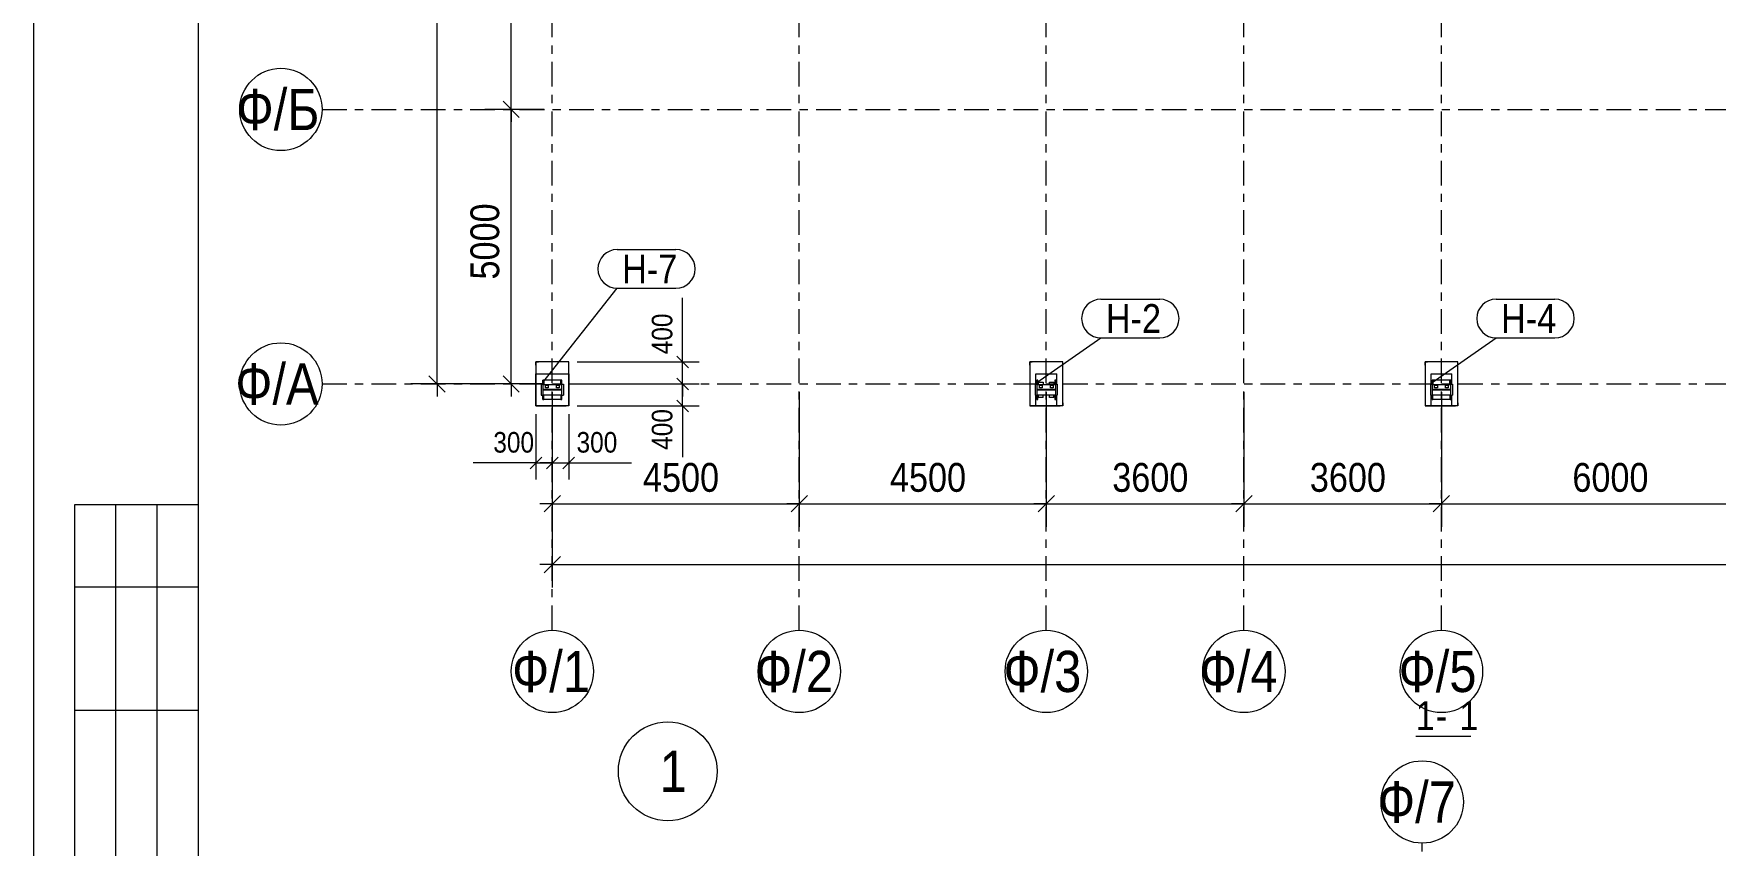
# Model space of a CAD drawing. Header units: millimetres. Extents: x -63 to 531, y -170 to 250.
# Drawn here: x -63 to 141.3, y -56 to 42.5 of the extents above; entities that cross this region are included whole.
import ezdxf

# ---------------------------------------------------------------- set-up
doc = ezdxf.new("R2010")
doc.units = ezdxf.units.MM
doc.linetypes.add('XKITLINE00', pattern=[0])
doc.linetypes.add('XKITLINE03', pattern=[6, 3, -1, 1, -1])
for name, color, linetype, lineweight in [('DrawingSheet', 5, 'Continuous', 0), ('OtherObjectType', 1, 'Continuous', 0), ('Part', 2, 'Continuous', 0), ('PartMark', 3, 'Continuous', 0), ('ReferenceModel', 1, 'Continuous', 0), ('S-GRID', 1, 'Continuous', 0), ('Z-DIMENSIONS', 1, 'Continuous', 0)]:
    doc.layers.add(name, color=color, linetype=linetype, lineweight=lineweight)
doc.styles.add('GOST type A', font='ARIAL.TTF')

msp = doc.modelspace()

# ---------------------------------------------------------------- linework, layer by layer
at = {"layer": 'DrawingSheet', "linetype": 'XKITLINE00', "lineweight": 0}
for p, q in [((-63, 250.38), (-63, -169.62)), ((-43, 245.38), (-43, -164.62))]:
    msp.add_line(p, q, dxfattribs=at)
at = {"layer": 'OtherObjectType', "linetype": 'XKITLINE00', "lineweight": 0}
for p, q in [((-58, -79.62), (-58, -14.62)), ((-58, -14.62), (-43, -14.62)), ((-53, -79.62), (-53, -14.62)), ((-48, -79.62), (-48, -14.62)), ((-43, -14.62), (-43, -164.62)), ((-58, -24.62), (-43, -24.62)), ((-58, -39.62), (-43, -39.62)), ((104.88, -42.76), (111.55, -42.76)), ((20.02, -47.02), (20.02, -47.02))]:
    msp.add_line(p, q, dxfattribs=at)
msp.add_circle((14.02, -47.02), 6, dxfattribs=at)
at = {"layer": 'Part', "linetype": 'XKITLINE00', "lineweight": 0}
for p, q in [((-2, -2.67), (-2, 1.25)), ((-2, 1.25), (2, 1.25)), ((-1.04, 0.45), (-1.14, 0.45)), ((-1.14, -0.11), (-1.14, 0.45)), ((-1.04, -0.11), (-1.04, 0.45)), ((1.03, 0.45), (-1.03, 0.45)), ((-1.03, 0.45), (-1.03, -0.11)), ((1.03, -0.11), (1.03, 0.45)), ((1.14, 0.45), (1.04, 0.45)), ((1.04, 0.45), (1.04, -0.11)), ((1.14, -0.11), (1.14, 0.45)), ((2, 1.25), (2, -2.67)), ((58.73, -0.04), (58.73, 1.25)), ((58.73, 1.25), (61.27, 1.25)), ((58.96, 0.45), (58.86, 0.45)), ((58.86, -0.11), (58.86, 0.45)), ((58.96, -0.11), (58.96, 0.45)), ((59.07, -0.11), (59.07, 0.23)), ((59.07, 0.23), (59.6, 0.23)), ((59.6, 0.23), (59.6, -0.11)), ((60.4, -0.11), (60.4, 0.23)), ((60.4, 0.23), (60.93, 0.23)), ((60.93, 0.23), (60.93, -0.11)), ((61.14, 0.45), (61.04, 0.45)), ((61.04, 0.45), (61.04, -0.11)), ((61.14, -0.11), (61.14, 0.45)), ((61.27, -0.04), (61.27, 1.25)), ((106.73, -0.04), (106.73, 1.25)), ((106.73, 1.25), (109.27, 1.25)), ((106.96, 0.45), (106.86, 0.45)), ((106.86, -0.11), (106.86, 0.45)), ((106.96, -0.11), (106.96, 0.45)), ((109.03, 0.45), (106.97, 0.45)), ((106.97, 0.45), (106.97, -0.11)), ((109.03, -0.11), (109.03, 0.45)), ((109.14, 0.45), (109.04, 0.45)), ((109.04, 0.45), (109.04, -0.11)), ((109.14, -0.11), (109.14, 0.45)), ((109.27, -0.04), (109.27, 1.25)), ((-1.34, -0.04), (-1.34, -1.37)), ((-1.34, -0.04), (-1.14, -0.04)), ((-1.34, -1.37), (-1.14, -1.37)), ((1.14, -0.11), (-1.14, -0.11)), ((-1.14, -0.11), (-1.14, -1.31)), ((-1.14, -1.31), (1.14, -1.31)), ((-1.14, -1.87), (-1.14, -1.31)), ((-1.14, -1.87), (-1.04, -1.87)), ((1.07, -0.65), (-1.07, -0.65)), ((-1.07, -0.65), (-1.07, -0.76)), ((1.07, -0.76), (-1.07, -0.76)), ((-1.04, -1.87), (-1.04, -1.31)), ((-1.03, -1.87), (-1.03, -1.31)), ((1.03, -1.87), (-1.03, -1.87)), ((-0.83, -0.47), (-0.83, -0.14)), ((-0.83, -0.14), (-0.5, -0.14)), ((-0.5, -0.47), (-0.83, -0.47)), ((-0.5, -0.14), (-0.5, -0.47)), ((0.5, -0.47), (0.5, -0.14)), ((0.5, -0.14), (0.83, -0.14)), ((0.83, -0.47), (0.5, -0.47)), ((0.83, -0.14), (0.83, -0.47)), ((1.03, -1.31), (1.03, -1.87)), ((1.04, -1.31), (1.04, -1.87)), ((1.04, -1.87), (1.14, -1.87)), ((1.07, -0.65), (1.07, -0.76)), ((1.14, -0.04), (1.34, -0.04)), ((1.14, -1.31), (1.14, -0.11)), ((1.14, -1.87), (1.14, -1.31)), ((1.14, -1.37), (1.34, -1.37)), ((1.34, -0.04), (1.34, -1.37)), ((58.66, -0.04), (58.66, -1.37)), ((58.66, -0.04), (58.86, -0.04)), ((58.66, -1.37), (58.86, -1.37)), ((58.73, -2.67), (58.73, -1.37)), ((61.14, -0.11), (58.86, -0.11)), ((58.86, -0.11), (58.86, -1.31)), ((58.86, -1.87), (58.86, -1.31)), ((58.86, -1.31), (61.14, -1.31)), ((58.86, -1.87), (58.96, -1.87)), ((61.07, -0.65), (58.93, -0.65)), ((58.93, -0.65), (58.93, -0.76)), ((61.07, -0.76), (58.93, -0.76)), ((58.96, -1.87), (58.96, -1.31)), ((59.07, -1.64), (59.07, -1.31)), ((59.6, -1.64), (59.07, -1.64)), ((59.17, -0.47), (59.17, -0.14)), ((59.17, -0.14), (59.5, -0.14)), ((59.5, -0.47), (59.17, -0.47)), ((59.5, -0.14), (59.5, -0.47)), ((59.6, -1.64), (59.6, -1.31)), ((60.4, -1.64), (60.4, -1.31)), ((60.93, -1.64), (60.4, -1.64)), ((60.5, -0.47), (60.5, -0.14)), ((60.5, -0.14), (60.83, -0.14)), ((60.83, -0.47), (60.5, -0.47)), ((60.83, -0.14), (60.83, -0.47)), ((60.93, -1.64), (60.93, -1.31)), ((61.04, -1.31), (61.04, -1.87)), ((61.04, -1.87), (61.14, -1.87)), ((61.07, -0.65), (61.07, -0.76)), ((61.14, -0.04), (61.34, -0.04)), ((61.14, -1.31), (61.14, -0.11)), ((61.14, -1.87), (61.14, -1.31)), ((61.14, -1.37), (61.34, -1.37)), ((61.27, -2.67), (61.27, -1.37)), ((61.34, -0.04), (61.34, -1.37)), ((106.66, -0.04), (106.66, -1.37)), ((106.66, -0.04), (106.86, -0.04)), ((106.66, -1.37), (106.86, -1.37)), ((106.73, -2.67), (106.73, -1.37)), ((109.14, -0.11), (106.86, -0.11)), ((106.86, -0.11), (106.86, -1.31)), ((106.86, -1.87), (106.86, -1.31)), ((106.86, -1.31), (109.14, -1.31)), ((106.86, -1.87), (106.96, -1.87)), ((109.07, -0.65), (106.93, -0.65)), ((106.93, -0.65), (106.93, -0.76)), ((109.07, -0.76), (106.93, -0.76)), ((106.96, -1.87), (106.96, -1.31)), ((106.97, -1.87), (106.97, -1.31)), ((109.03, -1.87), (106.97, -1.87)), ((107.17, -0.47), (107.17, -0.14)), ((107.17, -0.14), (107.5, -0.14)), ((107.5, -0.47), (107.17, -0.47)), ((107.5, -0.14), (107.5, -0.47)), ((108.5, -0.47), (108.5, -0.14)), ((108.5, -0.14), (108.83, -0.14)), ((108.83, -0.47), (108.5, -0.47)), ((108.83, -0.14), (108.83, -0.47)), ((109.03, -1.31), (109.03, -1.87)), ((109.04, -1.31), (109.04, -1.87)), ((109.04, -1.87), (109.14, -1.87)), ((109.07, -0.65), (109.07, -0.76)), ((109.14, -0.04), (109.34, -0.04)), ((109.14, -1.31), (109.14, -0.11)), ((109.14, -1.87), (109.14, -1.31)), ((109.14, -1.37), (109.34, -1.37)), ((109.27, -2.67), (109.27, -1.37)), ((109.34, -0.04), (109.34, -1.37)), ((2, -2.67), (-2, -2.67)), ((58.73, -2.67), (61.27, -2.67)), ((106.73, -2.67), (109.27, -2.67))]:
    msp.add_line(p, q, dxfattribs=at)
at = {"layer": 'PartMark', "linetype": 'XKITLINE00', "lineweight": 0}
for p, q in [((7.88, 16.32), (15.01, 16.32)), ((-1.14, 0.17), (7.88, 11.62)), ((7.88, 11.62), (15.01, 11.62)), ((66.64, 10.3), (73.77, 10.3)), ((114.64, 10.3), (121.77, 10.3)), ((58.86, 0.17), (66.64, 5.6)), ((66.64, 5.6), (73.77, 5.6)), ((106.86, 0.17), (114.64, 5.6)), ((114.64, 5.6), (121.77, 5.6))]:
    msp.add_line(p, q, dxfattribs=at)
for centre, start, end in [((7.88, 13.97), 90, 270), ((15.01, 13.97), 270, 90), ((66.64, 7.95), 90, 270), ((73.77, 7.95), 270, 90), ((114.64, 7.95), 90, 270), ((121.77, 7.95), 270, 90)]:
    msp.add_arc(centre, 2.35, start, end, dxfattribs=at)
at = {"layer": 'ReferenceModel', "linetype": 'XKITLINE00', "lineweight": 0}
for p, q in [((2, 2.67), (-2, 2.67)), ((-2, 2.67), (-2, 2.67)), ((-2, 2.67), (-2, -2.67)), ((-1.7, 2.67), (-2, 2.67)), ((-2, 2.67), (-2, 2.27)), ((-2, 2.67), (-1.7, 2.67)), ((-2, 2.27), (-2, 2.67)), ((-2, 2.27), (-2, -2.67)), ((2, 2.67), (-1.7, 2.67)), ((2, -2.67), (2, 2.67)), ((2, 2.67), (2, 2.67)), ((2, -2.27), (2, 2.67)), ((62, 2.67), (58, 2.67)), ((58, 2.67), (58, 2.67)), ((58, 2.67), (58, -2.67)), ((58.3, 2.67), (58, 2.67)), ((58, 2.67), (58, 2.27)), ((58, 2.67), (58.3, 2.67)), ((58, 2.27), (58, 2.67)), ((58, 2.27), (58, -2.67)), ((62, 2.67), (58.3, 2.67)), ((62, -2.67), (62, 2.67)), ((62, 2.67), (62, 2.67)), ((62, -2.27), (62, 2.67)), ((110, 2.67), (106, 2.67)), ((106, 2.67), (106, 2.67)), ((106, 2.67), (106, -2.67)), ((106.3, 2.67), (106, 2.67)), ((106, 2.67), (106, 2.27)), ((106, 2.67), (106.3, 2.67)), ((106, 2.27), (106, 2.67)), ((106, 2.27), (106, -2.67)), ((110, 2.67), (106.3, 2.67)), ((110, -2.67), (110, 2.67)), ((110, 2.67), (110, 2.67)), ((110, -2.27), (110, 2.67)), ((2, -2.67), (-2, -2.67)), ((-2, -2.67), (-2, -2.67)), ((-2, -2.67), (1.7, -2.67)), ((2, -2.67), (1.7, -2.67)), ((2, -2.67), (1.7, -2.67)), ((2, -2.67), (2, -2.27)), ((2, -2.27), (2, -2.67)), ((2, -2.67), (2, -2.67)), ((62, -2.67), (58, -2.67)), ((58, -2.67), (58, -2.67)), ((58, -2.67), (61.7, -2.67)), ((62, -2.67), (61.7, -2.67)), ((62, -2.67), (61.7, -2.67)), ((62, -2.67), (62, -2.27)), ((62, -2.27), (62, -2.67)), ((62, -2.67), (62, -2.67)), ((110, -2.67), (106, -2.67)), ((106, -2.67), (106, -2.67)), ((106, -2.67), (109.7, -2.67)), ((110, -2.67), (109.7, -2.67)), ((110, -2.67), (109.7, -2.67)), ((110, -2.67), (110, -2.27)), ((110, -2.27), (110, -2.67)), ((110, -2.67), (110, -2.67))]:
    msp.add_line(p, q, dxfattribs=at)
at = {"layer": 'S-GRID', "linetype": 'XKITLINE03', "lineweight": 0}
for p, q in [((0, -29.9), (0, 221.33)), ((30, -29.9), (30, 221.33)), ((60, -29.9), (60, 221.33)), ((84, -29.9), (84, 221.33)), ((108, -29.9), (108, 221.33)), ((-27.97, 33.33), (504.13, 33.33)), ((-27.97, 0), (504.13, 0)), ((105.66, -150.75), (105.66, -55.75))]:
    msp.add_line(p, q, dxfattribs=at)
at = {"layer": 'S-GRID', "linetype": 'XKITLINE00', "lineweight": 0}
for centre in [(-32.97, 33.33), (-32.97, 0), (0, -34.9), (30, -34.9), (60, -34.9), (84, -34.9), (108, -34.9), (105.66, -50.75)]:
    msp.add_circle(centre, 5, dxfattribs=at)
at = {"layer": 'Z-DIMENSIONS', "linetype": 'XKITLINE00', "lineweight": 0}
for p, q in [((-14, 0), (-14, 208)), ((-5, 33.33), (-5, 68.67)), ((-5, 33.33), (-5, 34.83)), ((-1, 33.33), (-8.2, 33.33)), ((-1, 33.33), (-8.2, 33.33)), ((-5.99, 34.32), (-4.01, 32.34)), ((-5.99, 34.32), (-4.01, 32.34)), ((-5, 0), (-5, 33.33)), ((-5, 33.33), (-5, 31.83)), ((15.83, 2.67), (15.83, 10.44)), ((15.83, 2.67), (15.83, 8.94)), ((3, 2.67), (17.83, 2.67)), ((15.12, 3.37), (16.53, 1.96)), ((15.83, 0), (15.83, 2.67)), ((-1, 0), (-17.2, 0)), ((-14.99, 0.99), (-13.01, -0.99)), ((-14, 0), (-14, -1.5)), ((-1, 0), (-8.2, 0)), ((-5.99, 0.99), (-4.01, -0.99)), ((-5, 0), (-5, -1.5)), ((3, 0), (17.83, 0)), ((3, 0), (17.83, 0)), ((15.12, 0.71), (16.53, -0.71)), ((15.12, 0.71), (16.53, -0.71)), ((15.83, 0), (15.83, 1.5)), ((15.83, -2.67), (15.83, 0)), ((15.83, 0), (15.83, -1.5)), ((0, -1), (0, -24.72)), ((0, -1), (0, -17.34)), ((15.12, -1.96), (16.53, -3.37)), ((30, -1), (30, -17.34)), ((30, -1), (30, -17.34)), ((60, -1), (60, -17.34)), ((60, -1), (60, -17.34)), ((84, -1), (84, -17.34)), ((84, -1), (84, -17.34)), ((108, -1), (108, -17.34)), ((108, -1), (108, -17.34)), ((-2, -3.67), (-2, -11.58)), ((0, -2.87), (0, -11.58)), ((0, -2.87), (0, -11.58)), ((2, -3.67), (2, -11.58)), ((3, -2.67), (17.83, -2.67)), ((15.83, -2.67), (15.83, -8.89)), ((15.83, -2.67), (15.83, -8.89)), ((-2, -9.58), (-9.61, -9.58)), ((-2, -9.58), (-8.11, -9.58)), ((-1.29, -8.87), (-2.71, -10.29)), ((-2, -9.58), (0, -9.58)), ((0, -9.58), (-1.5, -9.58)), ((0.71, -8.87), (-0.71, -10.29)), ((0.71, -8.87), (-0.71, -10.29)), ((0, -9.58), (1.5, -9.58)), ((0, -9.58), (2, -9.58)), ((2.71, -8.87), (1.29, -10.29)), ((2, -9.58), (8.11, -9.58)), ((2, -9.58), (9.61, -9.58)), ((0.99, -13.55), (-0.99, -15.53)), ((30.99, -13.55), (29.01, -15.53)), ((30.99, -13.55), (29.01, -15.53)), ((60.99, -13.55), (59.01, -15.53)), ((60.99, -13.55), (59.01, -15.53)), ((84.99, -13.55), (83.01, -15.53)), ((84.99, -13.55), (83.01, -15.53)), ((108.99, -13.55), (107.01, -15.53)), ((108.99, -13.55), (107.01, -15.53)), ((0, -14.54), (-1.5, -14.54)), ((0, -14.54), (30, -14.54)), ((30, -14.54), (28.5, -14.54)), ((30, -14.54), (31.5, -14.54)), ((30, -14.54), (60, -14.54)), ((60, -14.54), (58.5, -14.54)), ((60, -14.54), (61.5, -14.54)), ((60, -14.54), (84, -14.54)), ((84, -14.54), (82.5, -14.54)), ((84, -14.54), (85.5, -14.54)), ((84, -14.54), (108, -14.54)), ((108, -14.54), (106.5, -14.54)), ((108, -14.54), (109.5, -14.54)), ((108, -14.54), (148, -14.54)), ((0, -21.92), (-1.5, -21.92)), ((0.99, -20.93), (-0.99, -22.91)), ((0, -21.92), (490.8, -21.92))]:
    msp.add_line(p, q, dxfattribs=at)
at = {"layer": 'Z-DIMENSIONS'}
for p in [(-5, 33.33), (-5, 33.33), (15.83, 2.67), (-14, 0), (-5, 0), (15.83, 0), (15.83, 0), (15.83, -2.67), (-2, -9.58), (0, -9.58), (0, -9.58), (2, -9.58), (0, -14.54), (30, -14.54), (30, -14.54), (60, -14.54), (60, -14.54), (84, -14.54), (84, -14.54), (108, -14.54), (108, -14.54), (0, -21.92)]:
    msp.add_point(p, dxfattribs=at)

# ---------------------------------------------------------------- texts
at = {"layer": 'OtherObjectType', "style": 'GOST type A', "width": 0.85}
for s, height, p in [('1', 3.5, (104.88, -42.01)), ('1', 3.5, (110.18, -42.01)), ('-', 3.5, (107.3, -42.01)), ('1', 5, (13.04, -49.52))]:
    msp.add_text(s, height=height, dxfattribs=at).set_placement(p)
at = {"layer": 'PartMark', "style": 'GOST type A', "width": 0.85}
for s, p in [('Н-7', (8.48, 12.22)), ('Н-2', (67.24, 6.2)), ('Н-4', (115.24, 6.2))]:
    msp.add_text(s, height=3.5, dxfattribs=at).set_placement(p)
at = {"layer": 'S-GRID', "style": 'GOST type A', "width": 0.85}
for s, p in [('Ф/Б', (-38.35, 30.83)), ('Ф/А', (-38.51, -2.5)), ('Ф/1', (-4.89, -37.4)), ('Ф/2', (24.63, -37.4)), ('Ф/3', (54.79, -37.4)), ('Ф/4', (78.63, -37.4)), ('Ф/5', (102.79, -37.4)), ('Ф/7', (100.29, -53.25))]:
    msp.add_text(s, height=5, dxfattribs=at).set_placement(p)
at = {"layer": 'Z-DIMENSIONS', "style": 'GOST type A', "width": 0.85}
for s, height, p in [('5000', 3.5, (-6.45, 12.68)), ('400', 2.5, (14.58, 3.6)), ('400', 2.5, (14.58, -8))]:
    msp.add_text(s, height=height, rotation=90.0002, dxfattribs=at).set_placement(p)
for s, height, p in [('300', 2.5, (-7.17, -8.33)), ('300', 2.5, (2.94, -8.33)), ('4500', 3.5, (11.01, -13.09)), ('4500', 3.5, (41.01, -13.09)), ('3600', 3.5, (68.01, -13.09)), ('3600', 3.5, (92.01, -13.09)), ('6000', 3.5, (123.9, -13.09))]:
    msp.add_text(s, height=height, dxfattribs=at).set_placement(p)

doc.saveas('drawing.dxf')
